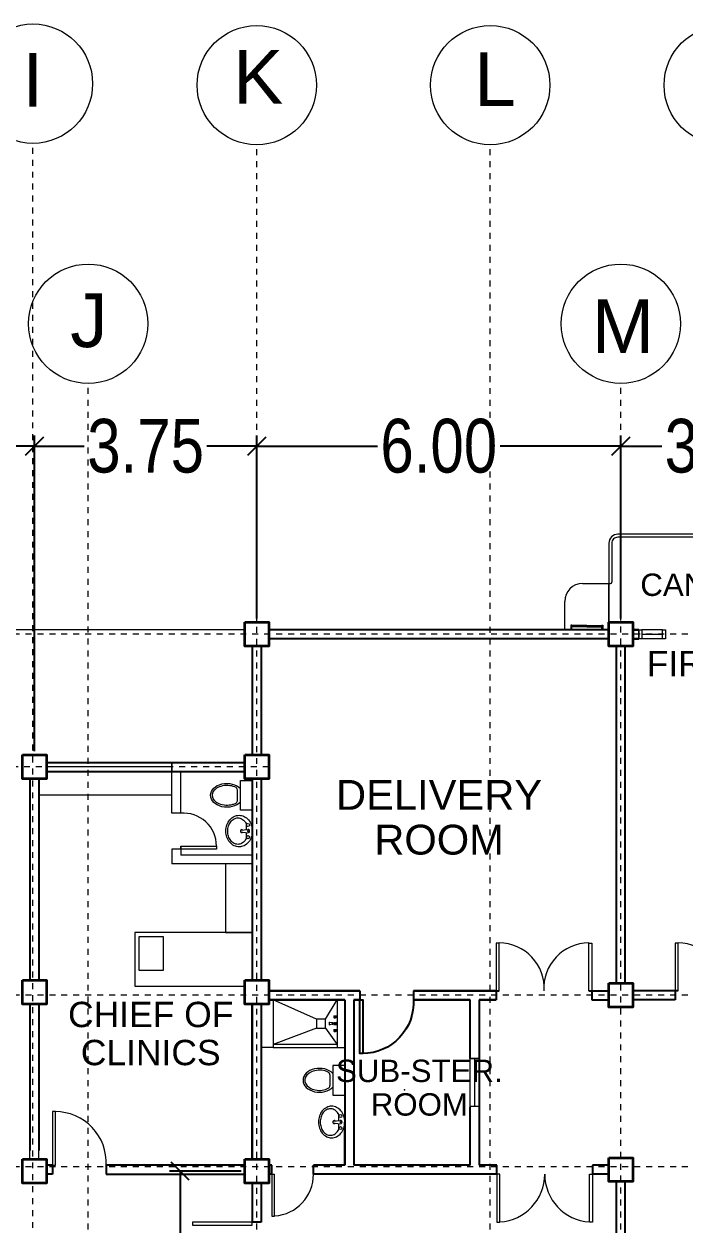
# Model space of a CAD drawing. Header units: millimetres. Extents: x 63005 to 126950, y 36019 to 74749.
# Drawn here: x 63093.46 to 63104.54, y 36246.52 to 36266.65 of the extents above; entities that cross this region are included whole.
import ezdxf

# ---------------------------------------------------------------- set-up
doc = ezdxf.new("R2010")
doc.units = ezdxf.units.MM
doc.header["$LTSCALE"] = 0.04
doc.linetypes.add('PHANTOM', pattern=[2.5, 1.25, -0.25, 0.25, -0.25, 0.25, -0.25])
doc.styles.get("Standard").update_dxf_attribs({"font": 'arial.ttf', "width": 0.8})
doc.styles.add('SWISSLT175', font='swissl.ttf', dxfattribs={"height": 0.175})
doc.dimstyles.new('dimension', dxfattribs={"dimtxt": 0.9, "dimasz": 0.3, "dimexe": 0.18, "dimexo": 0.0625, "dimgap": 0.09, "dimtad": 0, "dimzin": 0, "dimdsep": 46, "dimtxsty": 'Standard', "dimblk": 'OBLIQUE', "dimcen": 0.09, "dimclrd": 256, "dimclre": 256, "dimclrt": 256, "dimadec": 0, "dimazin": 0, "dimtfac": 1, "dimtofl": 0, "dimtmove": 0, "dimatfit": 3, "dimldrblk": 'OBLIQUE', "dimfxl": 1, "dimtolj": 1, "dimtzin": 0, "dimarcsym": 0})

# ---------------------------------------------------------------- blocks, each defined once
blk = doc.blocks.new('dr 900')
at = {"ltscale": 0.03}
blk.add_lwpolyline([(0, 0), (0.05, 0), (0.05, 0.9), (0, 0.9)], close=True, dxfattribs=at)
blk.add_arc((0.05, 0.049), 0.851, 356.7268, 90, dxfattribs=at)
blk = doc.blocks.new('_Oblique')
at = {"color": 0, "linetype": 'ByBlock', "lineweight": -2}
blk.add_line((-0.5, -0.5), (0.5, 0.5), dxfattribs=at)
blk = doc.blocks.new('*D44')
at = {"lineweight": -2, "transparency": 16777216}
for p, q in [((63087.637, 36254.462), (63087.637, 36259.754)), ((63093.637, 36254.462), (63093.637, 36259.754)), ((63087.637, 36259.574), (63089.611, 36259.574)), ((63093.637, 36259.574), (63091.663, 36259.574))]:
    blk.add_line(p, q, dxfattribs=at)
at = {"layer": 'Defpoints', "color": 0, "lineweight": 25, "transparency": 16777216}
for p in [(63093.637, 36259.574), (63087.637, 36254.4), (63093.637, 36254.4)]:
    blk.add_point(p, dxfattribs=at)
at = {"lineweight": -2, "transparency": 16777216, "xscale": 0.3, "yscale": 0.3, "zscale": 0.3, "rotation": 180}
blk.add_blockref('_Oblique', (63087.637, 36259.574), dxfattribs=at)
at = {"lineweight": -2, "transparency": 16777216, "xscale": 0.3, "yscale": 0.3, "zscale": 0.3}
blk.add_blockref('_Oblique', (63093.637, 36259.574), dxfattribs=at)
at = {"lineweight": 5, "transparency": 16777216, "insert": (63090.637, 36259.574), "char_height": 0.9, "attachment_point": 5}
blk.add_mtext('\\A1;6.00', dxfattribs=at)
blk = doc.blocks.new('*D45')
at = {"lineweight": -2, "transparency": 16777216}
for p, q in [((63093.637, 36254.462), (63093.637, 36259.754)), ((63097.362, 36256.687), (63097.362, 36259.754)), ((63093.637, 36259.574), (63094.472, 36259.574)), ((63097.362, 36259.574), (63096.527, 36259.574))]:
    blk.add_line(p, q, dxfattribs=at)
at = {"layer": 'Defpoints', "color": 0, "lineweight": 25, "transparency": 16777216}
for p in [(63097.362, 36259.574), (63097.362, 36256.624), (63093.637, 36254.4)]:
    blk.add_point(p, dxfattribs=at)
at = {"lineweight": -2, "transparency": 16777216, "xscale": 0.3, "yscale": 0.3, "zscale": 0.3, "rotation": 180}
blk.add_blockref('_Oblique', (63093.637, 36259.574), dxfattribs=at)
at = {"lineweight": -2, "transparency": 16777216, "xscale": 0.3, "yscale": 0.3, "zscale": 0.3}
blk.add_blockref('_Oblique', (63097.362, 36259.574), dxfattribs=at)
at = {"lineweight": 5, "transparency": 16777216, "insert": (63095.5, 36259.574), "char_height": 0.9, "attachment_point": 5}
blk.add_mtext('\\A1;3.75', dxfattribs=at)
blk = doc.blocks.new('*D46')
at = {"lineweight": -2, "transparency": 16777216}
for p, q in [((63097.362, 36256.687), (63097.362, 36259.754)), ((63103.462, 36256.687), (63103.462, 36259.754)), ((63097.362, 36259.574), (63099.386, 36259.574)), ((63103.462, 36259.574), (63101.438, 36259.574))]:
    blk.add_line(p, q, dxfattribs=at)
at = {"layer": 'Defpoints', "color": 0, "lineweight": 25, "transparency": 16777216}
for p in [(63103.462, 36259.574), (63097.362, 36256.624), (63103.462, 36256.624)]:
    blk.add_point(p, dxfattribs=at)
at = {"lineweight": -2, "transparency": 16777216, "xscale": 0.3, "yscale": 0.3, "zscale": 0.3, "rotation": 180}
blk.add_blockref('_Oblique', (63097.362, 36259.574), dxfattribs=at)
at = {"lineweight": -2, "transparency": 16777216, "xscale": 0.3, "yscale": 0.3, "zscale": 0.3}
blk.add_blockref('_Oblique', (63103.462, 36259.574), dxfattribs=at)
at = {"lineweight": 5, "transparency": 16777216, "insert": (63100.412, 36259.574), "char_height": 0.9, "attachment_point": 5}
blk.add_mtext('\\A1;6.00', dxfattribs=at)
blk = doc.blocks.new('*D47')
at = {"lineweight": -2, "transparency": 16777216}
for p, q in [((63103.462, 36256.687), (63103.462, 36259.754)), ((63106.887, 36256.687), (63106.887, 36259.754)), ((63103.462, 36259.574), (63104.151, 36259.574)), ((63106.887, 36259.574), (63106.198, 36259.574))]:
    blk.add_line(p, q, dxfattribs=at)
at = {"layer": 'Defpoints', "color": 0, "lineweight": 25, "transparency": 16777216}
for p in [(63106.887, 36259.574), (63103.462, 36256.624), (63106.887, 36256.624)]:
    blk.add_point(p, dxfattribs=at)
at = {"lineweight": -2, "transparency": 16777216, "xscale": 0.3, "yscale": 0.3, "zscale": 0.3, "rotation": 180}
blk.add_blockref('_Oblique', (63103.462, 36259.574), dxfattribs=at)
at = {"lineweight": -2, "transparency": 16777216, "xscale": 0.3, "yscale": 0.3, "zscale": 0.3}
blk.add_blockref('_Oblique', (63106.887, 36259.574), dxfattribs=at)
at = {"lineweight": 5, "transparency": 16777216, "insert": (63105.175, 36259.574), "char_height": 0.9, "attachment_point": 5}
blk.add_mtext('\\A1;3.40', dxfattribs=at)
blk = doc.blocks.new('*D72')
at = {"lineweight": -2, "transparency": 16777216}
for p, q in [((63097.1, 36247.425), (63095.898, 36247.425)), ((63096.078, 36247.425), (63096.078, 36246.224)), ((63096.078, 36242.947), (63096.078, 36244.148)), ((63097.375, 36242.947), (63095.898, 36242.947))]:
    blk.add_line(p, q, dxfattribs=at)
at = {"layer": 'Defpoints', "color": 0, "lineweight": 25, "transparency": 16777216}
for p in [(63097.162, 36247.425), (63096.078, 36242.947), (63097.437, 36242.947)]:
    blk.add_point(p, dxfattribs=at)
at = {"lineweight": -2, "transparency": 16777216, "xscale": 0.3, "yscale": 0.3, "zscale": 0.3}
for p, rotation in [((63096.078, 36247.425), 90), ((63096.078, 36242.947), 270)]:
    blk.add_blockref('_Oblique', p, dxfattribs=dict(at, rotation=rotation))
at = {"lineweight": 5, "transparency": 16777216, "insert": (63096.078, 36245.186), "char_height": 0.9, "attachment_point": 5, "rotation": 90}
blk.add_mtext('\\A1;4.50', dxfattribs=at)

msp = doc.modelspace()

# ---------------------------------------------------------------- linework, layer by layer
at = {"color": 0, "linetype": 'PHANTOM', "lineweight": 5, "transparency": 33554495}
for p, q in [((63093.612, 36218.472), (63093.612, 36264.647)), ((63097.362, 36215.447), (63097.362, 36264.622)), ((63101.275, 36215.447), (63101.275, 36264.622)), ((63094.537, 36227.449), (63094.537, 36260.624)), ((63103.462, 36227.449), (63103.462, 36260.624)), ((63113.187, 36256.424), (63045.812, 36256.421)), ((63097.562, 36254.2), (63049.812, 36254.196)), ((63113.187, 36250.374), (63045.812, 36250.371)), ((63113.187, 36247.499), (63045.812, 36247.496))]:
    msp.add_line(p, q, dxfattribs=at)
at = {"color": 0, "lineweight": 9}
for p, q in [((63102.822, 36257.272), (63103.292, 36257.272)), ((63103.262, 36257.099), (63103.262, 36256.624)), ((63102.522, 36256.497), (63102.522, 36256.972)), ((63097.162, 36256.497), (63081.837, 36256.497)), ((63102.642, 36256.575), (63102.622, 36256.575)), ((63102.622, 36256.575), (63102.622, 36256.495)), ((63102.642, 36256.495), (63102.642, 36256.575)), ((63102.892, 36256.565), (63102.642, 36256.565)), ((63102.892, 36256.545), (63102.642, 36256.545)), ((63102.892, 36256.565), (63103.142, 36256.565)), ((63102.892, 36256.545), (63103.142, 36256.545)), ((63103.142, 36256.495), (63103.142, 36256.575)), ((63103.142, 36256.575), (63103.162, 36256.575)), ((63103.162, 36256.575), (63103.162, 36256.495)), ((63093.837, 36254.272), (63093.837, 36254.272)), ((63095.937, 36254.197), (63093.837, 36254.2)), ((63095.937, 36254.122), (63095.937, 36254.272)), ((63095.937, 36254.122), (63096.087, 36254.122)), ((63097.287, 36254), (63097.287, 36252.722)), ((63097.637, 36250.297), (63097.637, 36249.497)), ((63098.712, 36250.297), (63098.712, 36249.497)), ((63097.637, 36249.497), (63097.437, 36249.497)), ((63101.087, 36248.91), (63101.087, 36249.41)), ((63100.937, 36248.497), (63100.937, 36249.31)), ((63101.087, 36249.31), (63100.937, 36249.31)), ((63101.012, 36249.31), (63101.012, 36248.51)), ((63101.087, 36248.91), (63101.087, 36248.41)), ((63101.087, 36248.51), (63100.937, 36248.51)), ((63093.562, 36247.625), (63093.562, 36247.772)), ((63093.712, 36247.625), (63093.712, 36247.772))]:
    msp.add_line(p, q, dxfattribs=at)
at = {"color": 4, "lineweight": 25}
for p, q in [((63103.262, 36256.497), (63097.562, 36256.497)), ((63103.662, 36256.497), (63103.762, 36256.497)), ((63103.662, 36256.497), (63103.762, 36256.497)), ((63103.762, 36256.497), (63103.662, 36256.497)), ((63097.287, 36256.224), (63097.287, 36254.4)), ((63097.437, 36256.224), (63097.437, 36254.4)), ((63103.262, 36256.347), (63097.562, 36256.347)), ((63103.387, 36250.574), (63103.387, 36256.224)), ((63103.537, 36250.574), (63103.537, 36256.224)), ((63103.662, 36256.347), (63103.762, 36256.347)), ((63103.762, 36256.347), (63103.662, 36256.347)), ((63093.837, 36254.272), (63097.162, 36254.272)), ((63093.562, 36254), (63093.562, 36250.625)), ((63093.712, 36254), (63093.712, 36250.625)), ((63093.837, 36254.122), (63097.162, 36254.122)), ((63097.287, 36254), (63097.287, 36250.625)), ((63097.437, 36254), (63097.437, 36250.625)), ((63097.437, 36254), (63097.437, 36250.625)), ((63097.287, 36252.572), (63097.287, 36250.625)), ((63097.562, 36250.447), (63099.087, 36250.447)), ((63099.087, 36250.447), (63097.562, 36250.447)), ((63099.087, 36250.447), (63099.087, 36250.297)), ((63099.987, 36250.447), (63101.425, 36250.447)), ((63101.387, 36250.447), (63099.987, 36250.447)), ((63099.987, 36250.447), (63099.987, 36250.297)), ((63101.375, 36250.447), (63101.375, 36250.297)), ((63102.925, 36250.447), (63103.262, 36250.447)), ((63102.975, 36250.447), (63102.975, 36250.297)), ((63104.425, 36250.447), (63103.662, 36250.447)), ((63104.375, 36250.447), (63104.375, 36250.297)), ((63093.562, 36250.225), (63093.562, 36247.772)), ((63093.712, 36250.225), (63093.712, 36247.772)), ((63097.287, 36250.225), (63097.287, 36247.625)), ((63097.287, 36247.625), (63097.287, 36250.225)), ((63097.437, 36250.225), (63097.437, 36247.625)), ((63097.437, 36250.225), (63097.437, 36247.625)), ((63097.562, 36250.297), (63098.837, 36250.297)), ((63098.837, 36250.297), (63097.562, 36250.297)), ((63098.837, 36250.297), (63098.837, 36247.522)), ((63098.987, 36250.297), (63099.087, 36250.297)), ((63098.987, 36250.297), (63098.987, 36247.522)), ((63099.087, 36250.297), (63098.987, 36250.297)), ((63099.987, 36250.297), (63100.937, 36250.297)), ((63100.937, 36250.297), (63099.987, 36250.297)), ((63100.937, 36249.31), (63100.937, 36250.297)), ((63101.087, 36250.297), (63101.375, 36250.297)), ((63101.375, 36250.297), (63101.087, 36250.297)), ((63101.087, 36250.297), (63101.087, 36247.522)), ((63102.975, 36250.297), (63103.262, 36250.297)), ((63104.375, 36250.297), (63103.662, 36250.297)), ((63100.937, 36247.522), (63100.937, 36248.497)), ((63098.837, 36247.522), (63098.837, 36248.247)), ((63093.937, 36247.522), (63093.837, 36247.522)), ((63093.837, 36247.522), (63093.837, 36247.522)), ((63093.937, 36247.372), (63093.837, 36247.372)), ((63093.837, 36247.372), (63093.837, 36247.372)), ((63093.937, 36247.522), (63093.937, 36247.372)), ((63097.162, 36247.522), (63094.837, 36247.522)), ((63094.837, 36247.522), (63094.837, 36247.372)), ((63094.837, 36247.372), (63097.162, 36247.372)), ((63097.612, 36247.522), (63097.562, 36247.522)), ((63097.612, 36247.372), (63097.562, 36247.372)), ((63097.612, 36247.372), (63097.612, 36247.522)), ((63098.837, 36247.522), (63098.312, 36247.522)), ((63101.387, 36247.372), (63098.312, 36247.372)), ((63098.837, 36247.522), (63098.737, 36247.522)), ((63100.937, 36247.522), (63098.987, 36247.522)), ((63101.387, 36247.522), (63101.087, 36247.522)), ((63101.387, 36247.372), (63101.387, 36247.522)), ((63103.262, 36247.522), (63102.987, 36247.522)), ((63102.987, 36247.522), (63102.987, 36247.372)), ((63103.262, 36247.372), (63102.987, 36247.372)), ((63097.287, 36247.225), (63097.287, 36246.572)), ((63097.437, 36247.225), (63097.437, 36246.572)), ((63103.387, 36244.601), (63103.387, 36247.25)), ((63103.537, 36244.601), (63103.537, 36247.25)), ((63097.437, 36246.572), (63097.287, 36246.572))]:
    msp.add_line(p, q, dxfattribs=at)
at = {"color": 1, "lineweight": 13}
for p, q in [((63103.762, 36256.497), (63103.762, 36256.347)), ((63104.162, 36256.497), (63103.812, 36256.497)), ((63103.812, 36256.422), (63104.162, 36256.422)), ((63104.162, 36256.347), (63103.812, 36256.347)), ((63097.612, 36247.372), (63097.612, 36246.672)), ((63097.612, 36247.372), (63097.662, 36247.372)), ((63097.662, 36246.672), (63097.662, 36247.372)), ((63101.387, 36247.372), (63101.387, 36246.572)), ((63101.437, 36247.372), (63101.387, 36247.372)), ((63101.437, 36246.572), (63101.437, 36247.372)), ((63102.937, 36246.572), (63102.937, 36247.372)), ((63102.937, 36247.372), (63102.987, 36247.372)), ((63102.987, 36247.372), (63102.987, 36246.572)), ((63097.287, 36246.572), (63096.287, 36246.572)), ((63096.287, 36246.572), (63096.287, 36246.522)), ((63096.287, 36246.522), (63097.287, 36246.522)), ((63097.287, 36246.522), (63097.287, 36246.572)), ((63097.612, 36246.672), (63097.662, 36246.672)), ((63101.387, 36246.572), (63101.437, 36246.572)), ((63102.987, 36246.572), (63102.937, 36246.572))]:
    msp.add_line(p, q, dxfattribs=at)
at = {"color": 0, "lineweight": 9, "ltscale": 0.4}
for p, q in [((63095.937, 36253.422), (63095.937, 36254.122)), ((63096.087, 36253.422), (63096.087, 36254.122)), ((63095.937, 36253.722), (63093.712, 36253.722)), ((63096.087, 36253.422), (63095.937, 36253.422)), ((63096.087, 36252.822), (63095.937, 36252.822)), ((63095.937, 36252.822), (63095.937, 36252.572)), ((63096.087, 36252.822), (63096.087, 36252.722)), ((63097.287, 36252.572), (63095.937, 36252.572)), ((63097.287, 36252.722), (63096.087, 36252.722)), ((63097.287, 36252.722), (63096.087, 36252.722))]:
    msp.add_line(p, q, dxfattribs=at)
at = {"lineweight": 9}
for p, q in [((63097.087, 36253.972), (63097.287, 36253.972)), ((63097.087, 36253.472), (63097.087, 36253.972)), ((63097.287, 36253.972), (63097.287, 36253.472)), ((63097.037, 36253.632), (63097.037, 36253.813)), ((63097.287, 36253.472), (63097.087, 36253.472)), ((63097.089, 36253.137), (63097.211, 36253.15)), ((63097.089, 36253.108), (63097.211, 36253.095)), ((63098.654, 36250.024), (63098.654, 36249.998)), ((63098.654, 36250.024), (63098.655, 36250.024)), ((63098.654, 36249.998), (63098.655, 36249.998)), ((63098.655, 36250.024), (63098.657, 36250.028)), ((63098.655, 36250.024), (63098.655, 36249.998)), ((63098.655, 36249.998), (63098.657, 36249.994)), ((63098.657, 36250.028), (63098.657, 36249.994)), ((63098.657, 36250.028), (63098.679, 36250.028)), ((63098.657, 36249.994), (63098.679, 36249.994)), ((63098.666, 36250.024), (63098.678, 36250.024)), ((63098.666, 36250.017), (63098.678, 36250.017)), ((63098.666, 36250.005), (63098.678, 36250.005)), ((63098.666, 36249.998), (63098.678, 36249.998)), ((63098.679, 36250.028), (63098.683, 36250.025)), ((63098.679, 36250.024), (63098.679, 36250.017)), ((63098.679, 36249.998), (63098.679, 36250.005)), ((63098.679, 36249.994), (63098.683, 36249.997)), ((63098.685, 36250.025), (63098.691, 36250.025)), ((63098.685, 36249.997), (63098.691, 36249.997)), ((63098.691, 36250.025), (63098.693, 36250.024)), ((63098.691, 36250.025), (63098.691, 36249.997)), ((63098.691, 36249.997), (63098.693, 36249.998)), ((63098.693, 36250.024), (63098.693, 36249.998)), ((63098.705, 36250.022), (63098.693, 36250.022)), ((63098.705, 36250), (63098.693, 36250)), ((63098.711, 36250.028), (63098.705, 36250.025)), ((63098.705, 36250.025), (63098.705, 36249.997)), ((63098.711, 36249.994), (63098.705, 36249.997)), ((63098.711, 36250.028), (63098.711, 36249.994)), ((63098.711, 36250.028), (63098.712, 36250.028)), ((63098.711, 36249.994), (63098.712, 36249.994)), ((63098.712, 36250.028), (63098.712, 36249.994)), ((63098.58, 36249.878), (63098.58, 36249.917)), ((63098.627, 36249.91), (63098.585, 36249.918)), ((63098.627, 36249.885), (63098.585, 36249.877)), ((63098.634, 36249.91), (63098.627, 36249.91)), ((63098.627, 36249.91), (63098.627, 36249.885)), ((63098.627, 36249.91), (63098.627, 36249.885)), ((63098.627, 36249.885), (63098.634, 36249.885)), ((63098.634, 36249.885), (63098.634, 36249.91)), ((63098.634, 36249.905), (63098.697, 36249.905)), ((63098.697, 36249.89), (63098.634, 36249.89)), ((63098.654, 36249.91), (63098.654, 36249.905)), ((63098.654, 36249.91), (63098.655, 36249.91)), ((63098.654, 36249.89), (63098.654, 36249.884)), ((63098.654, 36249.884), (63098.655, 36249.884)), ((63098.654, 36249.797), (63098.655, 36249.797)), ((63098.654, 36249.797), (63098.654, 36249.771)), ((63098.654, 36249.771), (63098.655, 36249.771)), ((63098.655, 36249.91), (63098.657, 36249.914)), ((63098.655, 36249.91), (63098.655, 36249.905)), ((63098.655, 36249.89), (63098.655, 36249.884)), ((63098.655, 36249.884), (63098.657, 36249.881)), ((63098.655, 36249.797), (63098.657, 36249.8)), ((63098.655, 36249.797), (63098.655, 36249.771)), ((63098.655, 36249.771), (63098.657, 36249.767)), ((63098.657, 36249.914), (63098.657, 36249.905)), ((63098.657, 36249.914), (63098.679, 36249.914)), ((63098.657, 36249.89), (63098.657, 36249.881)), ((63098.657, 36249.881), (63098.679, 36249.881)), ((63098.657, 36249.8), (63098.679, 36249.8)), ((63098.657, 36249.8), (63098.657, 36249.767)), ((63098.657, 36249.767), (63098.679, 36249.767)), ((63098.666, 36249.91), (63098.678, 36249.91)), ((63098.666, 36249.884), (63098.678, 36249.884)), ((63098.666, 36249.797), (63098.678, 36249.797)), ((63098.666, 36249.79), (63098.678, 36249.79)), ((63098.666, 36249.778), (63098.678, 36249.778)), ((63098.666, 36249.771), (63098.678, 36249.771)), ((63098.679, 36249.914), (63098.683, 36249.912)), ((63098.679, 36249.911), (63098.679, 36249.905)), ((63098.679, 36249.884), (63098.679, 36249.89)), ((63098.679, 36249.881), (63098.683, 36249.883)), ((63098.679, 36249.8), (63098.683, 36249.798)), ((63098.679, 36249.797), (63098.679, 36249.79)), ((63098.679, 36249.771), (63098.679, 36249.778)), ((63098.679, 36249.767), (63098.683, 36249.769)), ((63098.685, 36249.911), (63098.691, 36249.911)), ((63098.685, 36249.883), (63098.691, 36249.883)), ((63098.685, 36249.798), (63098.691, 36249.798)), ((63098.685, 36249.77), (63098.691, 36249.77)), ((63098.691, 36249.911), (63098.691, 36249.905)), ((63098.691, 36249.911), (63098.693, 36249.911)), ((63098.691, 36249.89), (63098.691, 36249.883)), ((63098.691, 36249.883), (63098.693, 36249.884)), ((63098.691, 36249.798), (63098.691, 36249.77)), ((63098.691, 36249.798), (63098.693, 36249.797)), ((63098.691, 36249.77), (63098.693, 36249.77)), ((63098.693, 36249.911), (63098.693, 36249.905)), ((63098.697, 36249.909), (63098.693, 36249.909)), ((63098.693, 36249.89), (63098.693, 36249.884)), ((63098.697, 36249.886), (63098.693, 36249.886)), ((63098.693, 36249.797), (63098.693, 36249.77)), ((63098.705, 36249.795), (63098.693, 36249.795)), ((63098.705, 36249.772), (63098.693, 36249.772)), ((63098.697, 36249.88), (63098.697, 36249.915)), ((63098.697, 36249.915), (63098.706, 36249.915)), ((63098.697, 36249.905), (63098.697, 36249.89)), ((63098.706, 36249.88), (63098.697, 36249.88)), ((63098.711, 36249.801), (63098.705, 36249.797)), ((63098.705, 36249.797), (63098.705, 36249.77)), ((63098.711, 36249.767), (63098.705, 36249.77)), ((63098.706, 36249.915), (63098.712, 36249.926)), ((63098.706, 36249.88), (63098.706, 36249.915)), ((63098.706, 36249.915), (63098.706, 36249.88)), ((63098.712, 36249.868), (63098.706, 36249.88)), ((63098.711, 36249.801), (63098.712, 36249.801)), ((63098.711, 36249.801), (63098.711, 36249.767)), ((63098.711, 36249.767), (63098.712, 36249.767)), ((63098.712, 36249.926), (63098.712, 36249.868)), ((63098.712, 36249.801), (63098.712, 36249.767)), ((63098.837, 36249.197), (63098.637, 36249.197)), ((63098.637, 36249.197), (63098.637, 36248.697)), ((63098.837, 36248.697), (63098.837, 36249.197)), ((63098.587, 36249.038), (63098.587, 36248.857)), ((63098.637, 36248.697), (63098.837, 36248.697)), ((63098.639, 36248.262), (63098.761, 36248.275)), ((63098.639, 36248.233), (63098.761, 36248.22))]:
    msp.add_line(p, q, dxfattribs=at)
at = {"color": 1, "lineweight": 13, "ltscale": 0.4}
msp.add_line((63096.087, 36252.872), (63096.087, 36252.822), dxfattribs=at)
at = {"color": 0, "lineweight": 9, "ltscale": 0.3}
for p, q in [((63098.362, 36249.972), (63097.637, 36250.297)), ((63098.512, 36249.972), (63098.712, 36250.297)), ((63098.362, 36249.822), (63097.637, 36249.547)), ((63098.512, 36249.822), (63098.712, 36249.547))]:
    msp.add_line(p, q, dxfattribs=at)
at = {"color": 4, "lineweight": 25, "ltscale": 0.3}
msp.add_line((63098.312, 36247.372), (63098.312, 36247.522), dxfattribs=at)
at = {"color": 0, "lineweight": 9, "transparency": 33554687}
for points in [[(63106.362, 36256.497), (63106.362, 36257.947, 0.414214), (63106.212, 36258.097), (63103.412, 36258.097, 0.414214), (63103.262, 36257.947), (63103.262, 36256.622), (63103.262, 36257.272)], [(63106.312, 36256.497), (63106.312, 36257.947, 0.414214), (63106.212, 36258.047), (63103.412, 36258.047, 0.414214), (63103.312, 36257.947), (63103.312, 36257.292)]]:
    msp.add_lwpolyline(points, format="xyb", dxfattribs=at)
at = {"color": 4, "lineweight": 35}
for points in [[(63097.162, 36256.624), (63097.562, 36256.624), (63097.562, 36256.224), (63097.162, 36256.224)], [(63103.262, 36256.624), (63103.662, 36256.624), (63103.662, 36256.224), (63103.262, 36256.224)], [(63093.437, 36254.4), (63093.837, 36254.4), (63093.837, 36254), (63093.437, 36254)], [(63097.162, 36254.4), (63097.562, 36254.4), (63097.562, 36254), (63097.162, 36254)], [(63093.437, 36250.625), (63093.837, 36250.625), (63093.837, 36250.225), (63093.437, 36250.225)], [(63097.162, 36250.625), (63097.562, 36250.625), (63097.562, 36250.225), (63097.162, 36250.225)], [(63103.262, 36250.574), (63103.662, 36250.574), (63103.662, 36250.174), (63103.262, 36250.174)], [(63093.437, 36247.625), (63093.837, 36247.625), (63093.837, 36247.225), (63093.437, 36247.225)], [(63097.162, 36247.625), (63097.562, 36247.625), (63097.562, 36247.225), (63097.162, 36247.225)], [(63103.262, 36247.65), (63103.662, 36247.65), (63103.662, 36247.25), (63103.262, 36247.25)]]:
    msp.add_lwpolyline(points, close=True, dxfattribs=at)
at = {"color": 1, "lineweight": 13}
for points in [[(63103.812, 36256.497), (63103.812, 36256.347), (63103.762, 36256.347), (63103.762, 36256.497)], [(63104.212, 36256.497), (63104.212, 36256.347), (63104.162, 36256.347), (63104.162, 36256.497)]]:
    msp.add_lwpolyline(points, close=True, dxfattribs=at)
at = {"lineweight": 9}
for points in [[(63093.837, 36254.272), (63095.937, 36254.272), (63095.937, 36254.122), (63093.837, 36254.122)], [(63100.937, 36249.31), (63101.087, 36249.31), (63101.087, 36248.51), (63100.937, 36248.51)], [(63100.937, 36249.31), (63101.087, 36249.31), (63101.087, 36248.51), (63100.937, 36248.51)]]:
    msp.add_lwpolyline(points, close=True, dxfattribs=at)
for points in [[(63097.066, 36252.857, -0.11576), (63096.984, 36252.877, -0.104047), (63096.91, 36252.935, -0.090875), (63096.863, 36253.019, -0.083344), (63096.845, 36253.122, -0.083344), (63096.863, 36253.226, -0.090875), (63096.91, 36253.31, -0.104047), (63096.984, 36253.368, -0.11576), (63097.066, 36253.387, -0.11576), (63097.149, 36253.368, -0.104047), (63097.223, 36253.31, -0.090875), (63097.27, 36253.226, -0.083344), (63097.287, 36253.122, -0.083344), (63097.27, 36253.019, -0.090875), (63097.223, 36252.935, -0.104047), (63097.149, 36252.877, -0.11576)], [(63098.616, 36248.512, 0.11576), (63098.534, 36248.493, 0.104047), (63098.46, 36248.435, 0.090875), (63098.413, 36248.351, 0.083344), (63098.395, 36248.247, 0.083344), (63098.413, 36248.144, 0.090875), (63098.46, 36248.06, 0.104047), (63098.534, 36248.002, 0.11576), (63098.616, 36247.982, 0.11576), (63098.699, 36248.002, 0.104047), (63098.773, 36248.06, 0.090875), (63098.82, 36248.144, 0.083344), (63098.837, 36248.247, 0.083344), (63098.82, 36248.351, 0.090875), (63098.773, 36248.435, 0.104047), (63098.699, 36248.493, 0.11576)]]:
    msp.add_lwpolyline(points, format="xyb", close=True, dxfattribs=at)
for points in [[(63097.045, 36252.9, -0.124838), (63096.983, 36252.916, -0.105788), (63096.925, 36252.965, -0.086697), (63096.889, 36253.035, -0.076776), (63096.875, 36253.122, -0.076776), (63096.889, 36253.21, -0.086697), (63096.925, 36253.28, -0.105788), (63096.983, 36253.329, -0.124838), (63097.045, 36253.345, -0.124838), (63097.108, 36253.329, -0.105788), (63097.165, 36253.28, -0.040067), (63097.185, 36253.249), (63097.185, 36253.147, -0.040067)], [(63097.185, 36253.098), (63097.185, 36252.996, -0.040067), (63097.165, 36252.965, -0.105788), (63097.108, 36252.916, -0.124838), (63097.045, 36252.9, -0.124838)], [(63098.595, 36248.47, 0.124838), (63098.533, 36248.454, 0.105788), (63098.475, 36248.405, 0.086697), (63098.439, 36248.335, 0.076776), (63098.425, 36248.247, 0.076776), (63098.439, 36248.16, 0.086697), (63098.475, 36248.09, 0.105788), (63098.533, 36248.041, 0.124838), (63098.595, 36248.025, 0.124838), (63098.658, 36248.041, 0.105788), (63098.715, 36248.09, 0.040067), (63098.735, 36248.121), (63098.735, 36248.223, 0.040067)], [(63098.735, 36248.272), (63098.735, 36248.374, 0.040067), (63098.715, 36248.405, 0.105788), (63098.658, 36248.454, 0.124838), (63098.595, 36248.47, 0.124838)]]:
    msp.add_lwpolyline(points, format="xyb", dxfattribs=at)
at = {"color": 1, "lineweight": 13, "ltscale": 0.03}
for points in [[(63096.087, 36252.822), (63096.087, 36252.872), (63096.687, 36252.872), (63096.687, 36252.822)], [(63101.375, 36250.447), (63101.425, 36250.447), (63101.425, 36251.247), (63101.375, 36251.247)], [(63102.975, 36250.447), (63102.925, 36250.447), (63102.925, 36251.247), (63102.975, 36251.247)], [(63104.375, 36250.447), (63104.425, 36250.447), (63104.425, 36251.247), (63104.375, 36251.247)], [(63093.937, 36247.522), (63093.987, 36247.522), (63093.987, 36248.422), (63093.937, 36248.422)]]:
    msp.add_lwpolyline(points, close=True, dxfattribs=at)
at = {"color": 0, "lineweight": 9, "ltscale": 0.3}
for points in [[(63097.287, 36251.422), (63097.287, 36252.572), (63096.837, 36252.572), (63096.837, 36251.422)], [(63095.792, 36250.787), (63095.392, 36250.787), (63095.392, 36251.357), (63095.792, 36251.357)]]:
    msp.add_lwpolyline(points, close=True, dxfattribs=at)
for points in [[(63097.287, 36250.625), (63097.287, 36251.422), (63095.317, 36251.422), (63095.317, 36250.522), (63097.162, 36250.522)], [(63098.712, 36249.547), (63097.637, 36249.547), (63097.637, 36249.497), (63098.837, 36249.497), (63098.837, 36249.497)]]:
    msp.add_lwpolyline(points, dxfattribs=at)
at = {"color": 0, "lineweight": 9, "ltscale": 0.03}
msp.add_lwpolyline([(63098.512, 36249.822), (63098.512, 36249.972), (63098.362, 36249.972), (63098.362, 36249.822)], close=True, dxfattribs=at)
at = {"color": 0, "lineweight": 5}
for centre in [(63093.612, 36265.647), (63097.362, 36265.622), (63101.275, 36265.622), (63105.187, 36265.622), (63094.537, 36261.624), (63103.462, 36261.624)]:
    msp.add_circle(centre, 1, dxfattribs=at)
at = {"lineweight": 9}
for centre, radius in [((63097.214, 36253.224), 0.0255), ((63097.214, 36253.021), 0.0255), ((63097.221, 36253.122), 0.0095), ((63098.764, 36248.349), 0.0255), ((63098.764, 36248.146), 0.0255), ((63098.771, 36248.247), 0.0095)]:
    msp.add_circle(centre, radius, dxfattribs=at)
at = {"color": 0, "lineweight": 9}
for centre, radius, start, end in [((63102.822, 36256.972), 0.3, 90, 180), ((63103.292, 36257.292), 0.02, 270, 0)]:
    msp.add_arc(centre, radius, start, end, dxfattribs=at)
at = {"lineweight": 9}
for centre, radius, start, end in [((63096.987, 36253.813), 0.05, 0, 61.9916), ((63096.987, 36253.632), 0.05, 298.1501, 0), ((63097.112, 36253.122), 0.025, 161.3793, 198.6207), ((63097.183, 36253.122), 0.0948, 171.2026, 188.7974), ((63097.112, 36253.122), 0.025, 48.7978, 143.6932), ((63097.112, 36253.122), 0.025, 216.3068, 311.2022), ((63097.214, 36253.122), 0.028, 263.7545, 96.2455), ((63098.537, 36249.038), 0.05, 0, 61.8499), ((63098.537, 36248.857), 0.05, 298.0084, 360), ((63098.662, 36248.247), 0.025, 161.3793, 198.6207), ((63098.733, 36248.247), 0.0948, 171.2026, 188.7974), ((63098.662, 36248.247), 0.025, 48.7978, 143.6932), ((63098.662, 36248.247), 0.025, 216.3068, 311.2022), ((63098.764, 36248.247), 0.028, 263.7545, 96.2455)]:
    msp.add_arc(centre, radius, start, end, dxfattribs=at)
at = {"color": 1, "lineweight": 13, "ltscale": 0.03}
for centre, radius, start, end in [((63096.135, 36252.872), 0.552, 0, 94.9791), ((63101.425, 36250.496), 0.752, 356.3048, 90), ((63102.925, 36250.496), 0.752, 90, 183.6952), ((63104.425, 36250.496), 0.752, 356.3048, 90), ((63093.987, 36247.571), 0.851, 356.7268, 90)]:
    msp.add_arc(centre, radius, start, end, dxfattribs=at)
at = {"color": 1, "lineweight": 13}
for centre, radius, start, end in [((63097.612, 36247.372), 0.7, 274.096, 0), ((63101.387, 36247.372), 0.8, 273.5833, 360), ((63102.987, 36247.372), 0.8, 180, 266.4167)]:
    msp.add_arc(centre, radius, start, end, dxfattribs=at)
at = {"lineweight": 9, "extrusion": (0, 0, -1)}
msp.add_ellipse((63096.862, 36253.722), major_axis=(0.275, 0), ratio=0.727273, start_param=0.612555, end_param=5.670631, dxfattribs=at)
at = {"lineweight": 9}
for centre, major_axis, ratio, start_param, end_param in [((63098.661, 36250.011), (0.00268, 0.00268), 1, 1.643677, 3.068487), ((63098.667, 36250.037), (0.00896, 0.00896), 1, 3.15309, 3.864175), ((63098.667, 36249.985), (-0.00896, 0.00896), 1, -0.722807, -0.011722), ((63098.666, 36250.007), (0.00738, 0.00738), 1, 0.858879, 1.643677), ((63098.666, 36250.015), (-0.00738, 0.00738), 1, 1.497691, 2.282489), ((63098.678, 36250.028), (-0.00268, 0.00268), 1, 2.356082, 2.983721), ((63098.678, 36250.013), (0.00268, 0.00268), 1, 0.157647, 0.785286), ((63098.678, 36250.009), (0.00268, 0.00268), 1, 3.926878, 4.554518), ((63098.678, 36249.994), (-0.00268, 0.00268), 1, -1.41315, -0.785511), ((63098.672, 36250.039), (-0.0118, 0.0118), 1, 2.876824, 3.009049), ((63098.673, 36250.006), (-0.00887, 0.00887), 1, 4.509022, 4.870036), ((63098.673, 36250.016), (-0.00887, 0.00887), 1, 2.983721, 3.344735), ((63098.672, 36249.983), (0.0118, 0.0118), 1, 0.132318, 0.264544), ((63098.685, 36250.029), (-0.00268, 0.00268), 1, 1.862141, 2.356082), ((63098.68, 36250.011), (0.00268, 0.00268), 1, 4.915531, 6.079819), ((63098.685, 36249.993), (-0.00268, 0.00268), 1, -0.785511, -0.291569), ((63098.584, 36249.88), (-0.00268, 0.00268), 1, 1.354119, 2.724181), ((63098.661, 36249.784), (0.00268, 0.00268), 1, 1.643677, 3.068487), ((63098.667, 36249.923), (0.00896, 0.00896), 1, 3.15309, 3.864175), ((63098.667, 36249.872), (0.00896, 0.00896), 1, 0.847989, 1.559075), ((63098.667, 36249.809), (0.00896, 0.00896), 1, 3.15309, 3.864175), ((63098.667, 36249.758), (-0.00896, 0.00896), 1, -0.722807, -0.011722), ((63098.666, 36249.779), (0.00738, 0.00738), 1, 0.858879, 1.643677), ((63098.666, 36249.788), (-0.00738, 0.00738), 1, 1.497691, 2.282489), ((63098.678, 36249.914), (0.00268, 0.00268), 1, 3.926878, 4.554518), ((63098.678, 36249.88), (0.00268, 0.00268), 1, 0.157647, 0.785286), ((63098.678, 36249.801), (-0.00268, 0.00268), 1, 2.356082, 2.983721), ((63098.678, 36249.786), (0.00268, 0.00268), 1, 0.157647, 0.785286), ((63098.678, 36249.781), (0.00268, 0.00268), 1, 3.926878, 4.554518), ((63098.678, 36249.767), (-0.00268, 0.00268), 1, -1.41315, -0.785511), ((63098.672, 36249.926), (-0.0118, 0.0118), 1, 2.876824, 3.009049), ((63098.672, 36249.869), (-0.0118, 0.0118), 1, -1.438478, -1.306252), ((63098.672, 36249.812), (0.0118, 0.0118), 1, 4.44762, 4.579846), ((63098.673, 36249.779), (-0.00887, 0.00887), 1, 4.509022, 4.870036), ((63098.673, 36249.789), (-0.00887, 0.00887), 1, 2.983721, 3.344735), ((63098.672, 36249.755), (0.0118, 0.0118), 1, 0.132318, 0.264544), ((63098.685, 36249.915), (0.00268, 0.00268), 1, 3.432937, 3.926878), ((63098.685, 36249.88), (0.00268, 0.00268), 1, 0.785286, 1.279227), ((63098.685, 36249.802), (-0.00268, 0.00268), 1, 1.862141, 2.356082), ((63098.68, 36249.784), (0.00268, 0.00268), 1, 4.915531, 6.079819), ((63098.685, 36249.766), (-0.00268, 0.00268), 1, -0.785511, -0.291569), ((63098.412, 36248.947), (0.275, 0), 0.727273, 0.612555, 5.670631)]:
    msp.add_ellipse(centre, major_axis=major_axis, ratio=ratio, start_param=start_param, end_param=end_param, dxfattribs=at)
at = {"lineweight": 9, "extrusion": (-2.88216e-41, -4.99074e-41, -1)}
msp.add_ellipse((63098.584, 36249.915), major_axis=(-0.00268, 0.00268), ratio=1, start_param=6.066732, end_param=7.436794, dxfattribs=at)
at = {"lineweight": 9}
for points in [[(63097.011, 36253.588), (63096.994, 36253.579), (63096.976, 36253.572), (63096.885, 36253.545), (63096.798, 36253.55), (63096.666, 36253.608), (63096.625, 36253.658), (63096.612, 36253.756), (63096.638, 36253.808), (63096.749, 36253.882), (63096.832, 36253.9), (63096.946, 36253.884), (63096.981, 36253.873), (63097.011, 36253.857)], [(63098.561, 36249.082), (63098.544, 36249.091), (63098.526, 36249.098), (63098.435, 36249.125), (63098.348, 36249.12), (63098.216, 36249.062), (63098.175, 36249.012), (63098.162, 36248.914), (63098.188, 36248.862), (63098.299, 36248.788), (63098.382, 36248.77), (63098.496, 36248.786), (63098.531, 36248.797), (63098.561, 36248.813)]]:
    msp.add_open_spline(points, degree=3, knots=[0.937253, 0.937253, 0.937253, 0.937253, 1.185372, 1.185372, 2.113864, 2.113864, 3.042356, 3.042356, 3.970847, 3.970847, 4.899339, 4.899339, 5.346062, 5.346062, 5.346062, 5.346062], dxfattribs=at)
at = {"color": 0, "lineweight": 9}
msp.add_point((63097.287, 36251.997), dxfattribs=at)
at = {"color": 0, "lineweight": 9, "ltscale": 0.3}
msp.add_point((63099.837, 36248.785), dxfattribs=at)

# ---------------------------------------------------------------- block references
at = {"color": 1, "lineweight": 13, "xscale": -1, "rotation": 180}
msp.add_blockref('dr 900', (63099.087, 36250.297), dxfattribs=at)

# ---------------------------------------------------------------- texts
at = {"color": 0, "lineweight": 5}
for s, p in [('I', (63093.438, 36265.26)), ('K', (63096.966, 36265.312)), ('L', (63101.004, 36265.271)), ('J', (63094.236, 36261.232)), ('M', (63102.975, 36261.134))]:
    msp.add_text(s, height=0.9, dxfattribs=at).set_placement(p)
at = {"color": 0, "lineweight": 9, "ltscale": 0.4, "attachment_point": 5, "style": 'SWISSLT175'}
for s, insert, char_height, line_spacing_factor in [('CANOPY', (63104.895, 36257.248), 0.375, 0.8), ('FIRE EXIT', (63105.313, 36255.929), 0.425, 0.8), ('DELIVERY\\PROOM', (63100.417, 36253.351), 0.5, 0.9), ('CHIEF OF\\PCLINICS', (63095.585, 36249.728), 0.425, 0.9), ('SUB-STER.\\PROOM', (63100.086, 36248.821), 0.375, 0.9)]:
    msp.add_mtext(s, dxfattribs=dict(at, insert=insert, char_height=char_height, line_spacing_factor=line_spacing_factor))

# ---------------------------------------------------------------- dimensions: what is measured, and where the dimension line sits
at = {"color": 0, "lineweight": 5, "transparency": 33554559}
dim = msp.add_linear_dim(base=(63093.637, 36259.574), p1=(63087.637, 36254.4), p2=(63093.637, 36254.4), dimstyle='dimension', override={"dimtmove": 1}, dxfattribs=at)
dim.commit()
dim.dimension.update_dxf_attribs({"geometry": '*D44', "text_midpoint": (63090.637, 36259.574)})
for base, p1, p2, text, picture, middle in [((63097.362, 36259.574), (63093.637, 36254.4), (63097.362, 36256.624), '3.75', '*D45', (63095.5, 36259.574)), ((63103.462, 36259.574), (63097.362, 36256.624), (63103.462, 36256.624), '6.00', '*D46', (63100.412, 36259.574))]:
    dim = msp.add_linear_dim(base=base, p1=p1, p2=p2, text=text, dimstyle='dimension', override={"dimtmove": 1}, dxfattribs=at)
    dim.commit()
    dim.dimension.update_dxf_attribs({"geometry": picture, "text_midpoint": middle})
dim = msp.add_linear_dim(base=(63106.887, 36259.574), p1=(63103.462, 36256.624), p2=(63106.887, 36256.624), text='3.40', dimstyle='dimension', dxfattribs=at)
dim.commit()
dim.dimension.update_dxf_attribs({"geometry": '*D47', "text_midpoint": (63105.175, 36259.574)})
dim = msp.add_linear_dim(base=(63096.078, 36242.947), p1=(63097.162, 36247.425), p2=(63097.437, 36242.947), angle=90, text='4.50', dimstyle='dimension', dxfattribs=at)
dim.commit()
dim.dimension.update_dxf_attribs({"geometry": '*D72', "text_midpoint": (63096.078, 36245.186)})

doc.saveas('drawing.dxf')
